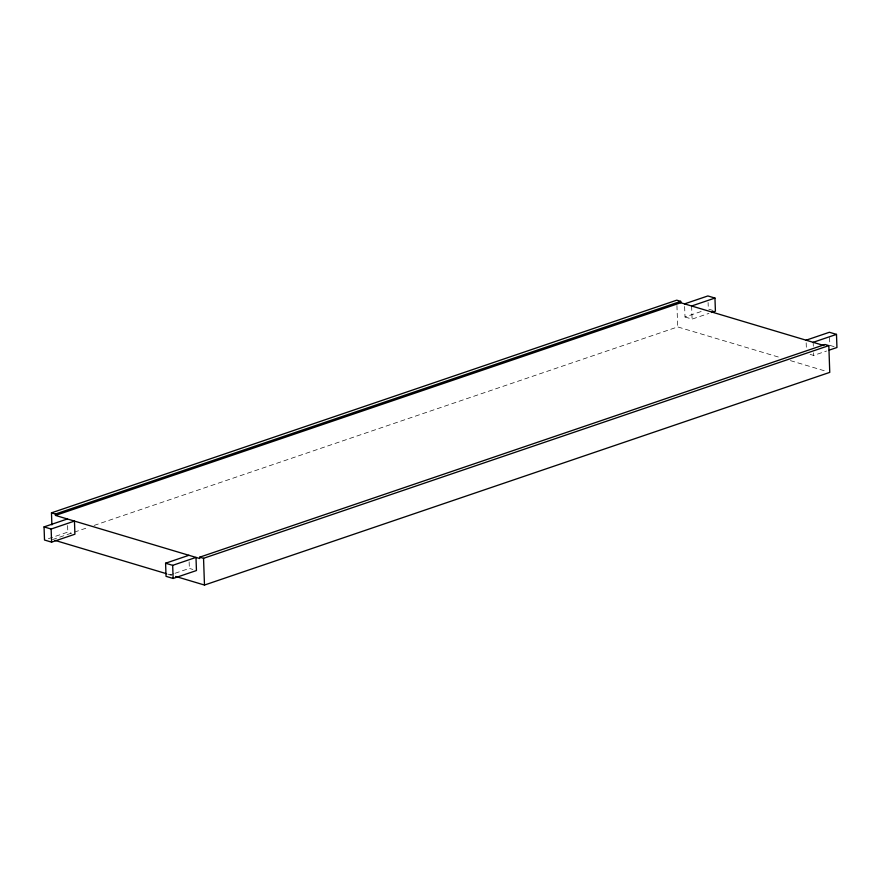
<?xml version="1.0" encoding="UTF-8"?>
<svg xmlns="http://www.w3.org/2000/svg" width="881" height="881" viewBox="0 0 881 881"><rect width="100%" height="100%" fill="white"/><g stroke="black" fill="none" stroke-linecap="round" stroke-linejoin="round"><path stroke-width="0.66" stroke-dasharray="4.41 3.3" d="M684.636 306.5L685.011 316.995L703.148 310.828M685.011 316.995L692.092 319.109L708.941 313.383M48.4 538.698L67.826 532.091L71.372 533.148M52.408 539.613L87.582 527.642M94.091 525.428L677.687 326.928L781.249 357.884M810.091 354.371L813.626 355.428L826.587 351.023M169.934 575.018L173.81 573.696M175.11 573.256L189.36 568.41L192.906 569.467M713.048 310.475L708.324 309.066L708.093 302.502M829.858 345.385L834.582 346.795M790.422 360.626L825.827 371.198M167.764 574.082L171.707 575.26M829.583 337.511L829.814 344.075M813.174 342.313L813.306 346.255M813.537 352.807L813.626 355.428M806.17 342.819L806.401 349.383M691.64 305.993L692.092 319.109M676.938 305.531L677.687 326.928M189.129 561.858L189.36 568.41M67.595 525.528L67.826 532.091"/><path stroke-width="1.32" d="M51.891 524.9L51.472 512.852L676.751 300.179L680.705 301.357L680.749 302.745L823.878 345.517M51.472 512.852L55.426 514.041L680.705 301.357M55.426 514.041L55.47 515.418L680.749 302.745M684.548 303.879L707.872 295.95L714.954 298.064L715.416 311.18L711.529 312.502M691.64 305.993L714.954 298.064M44.05 526.904L51.142 529.029L74.456 521.089L74.918 534.205L51.594 542.145L44.513 540.02L44.05 526.904L67.374 518.975M806.082 340.198L829.406 332.269L836.487 334.384L836.95 347.499L829.175 350.142M813.174 342.313L836.487 334.384M165.584 563.223L172.676 565.349L195.989 557.409L196.452 570.536L173.128 578.465L166.046 576.339L165.584 563.223L188.908 555.294M55.47 515.418L199.789 558.543L199.745 557.166L825.023 344.493L828.823 345.627L829.759 372.377L204.48 585.05L175.638 576.438M199.745 557.166L203.544 558.301L828.823 345.627M55.029 540.394L166.454 573.696M203.544 558.301L204.48 585.05M172.676 565.349L173.128 578.465M51.142 529.029L51.594 542.145"/></g></svg>
